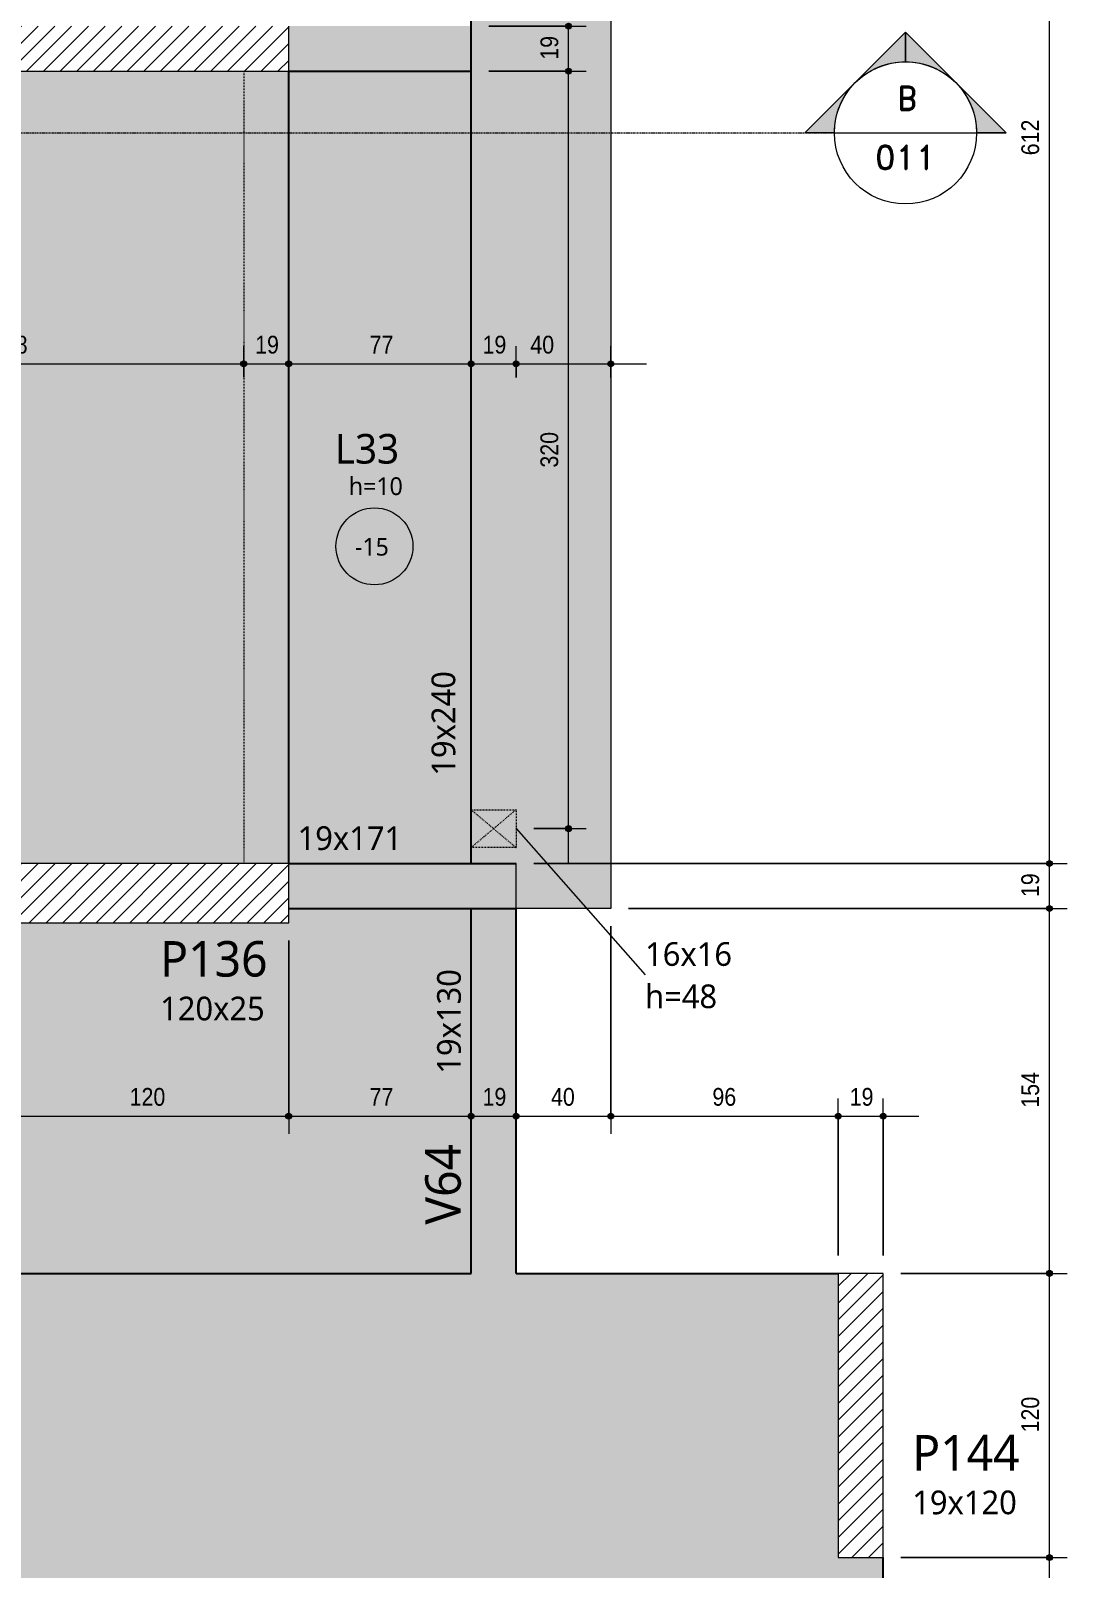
# Model space of a CAD drawing. Header units: centimetres. Extents: x -2136 to 34701, y -1430 to 84208.
# Drawn here: x 1603 to 2040, y -686 to -37 of the extents above; entities that cross this region are included whole.
import ezdxf

# ---------------------------------------------------------------- set-up
doc = ezdxf.new("R2010")
doc.units = ezdxf.units.CM
for name, pattern in [('Aligning Line', [0.635, 0.3175, -0.3175]), ('Centro de 6 mm', [1.32, 0.6, -0.24, 0.24, -0.24]), ('Traço', [0.635, 0.3175, -0.3175])]:
    doc.linetypes.add(name, pattern=pattern)
for name, color, linetype, lineweight in [('A-ANNO-DIMS', 7, 'Continuous', 9), ('A-ANNO-DIMS-50', 7, 'Continuous', 9), ('A-DETL', 7, 'Continuous', 18), ('A-DETL-GENF', 7, 'Continuous', 18), ('A-DETL-THIN', 7, 'Continuous', 18), ('A-FLOR', 7, 'Continuous', 18), ('A-FLOR-IDEN', 7, 'Continuous', 9), ('A-GENM', 7, 'Continuous', 18), ('A-GENM-HDLN', 7, 'Traço', 18), ('A-GENM-IDEN', 7, 'Continuous', 9), ('G-ANNO-SYMB', 7, 'Continuous', 9), ('S-BEAM', 7, 'Continuous', 18), ('S-BEAM-IDEN', 7, 'Continuous', 9), ('S-COLS-IDEN', 7, 'Continuous', 9)]:
    doc.layers.add(name, color=color, linetype=linetype, lineweight=lineweight)
doc.styles.add('Fira Sans_2', font='FiraSans-Regular.ttf', dxfattribs={"width": 0.9, "height": 7.5})
doc.styles.add('Gadugi', font='gadugi.ttf', dxfattribs={"height": 15})
doc.styles.add('Gadugi_1', font='gadugi.ttf', dxfattribs={"height": 10})
doc.styles.add('Gadugi_3', font='gadugi.ttf', dxfattribs={"height": 7.5})
doc.styles.add('Gadugi_4', font='gadugi.ttf', dxfattribs={"height": 12.5})
doc.styles.add('RomanD', font='romand__.ttf', dxfattribs={"height": 10})
doc.dimstyles.new('PED_R80_1_5mm_ACIMA_As_ESQ__R00', dxfattribs={"dimscale": 30.48, "dimtxt": 10.229846, "dimasz": 0.328084, "dimexe": 0.246063, "dimexo": 0.246063, "dimgap": 0.049213, "dimtad": 1, "dimdec": 1, "dimrnd": 0.5, "dimdsep": 46, "dimtxsty": 'Fira Sans_2', "dimblk1": 'DOTSMALL', "dimblk2": 'DOTSMALL', "dimsah": 1, "dimcen": 0.09, "dimdle": 0.492126, "dimazin": 0, "dimtfac": 1, "dimtdec": 4, "dimtix": 1, "dimtmove": 0, "dimatfit": 3, "dimfxl": 1, "dimtvp": 1, "dimtolj": 1, "dimtzin": 0, "dimarcsym": 2})
doc.dimstyles.new('PED_R80_1_5mm_ACIMA_As_ESQ__R00_2', dxfattribs={"dimscale": 30.48, "dimtxt": 10.229846, "dimasz": 0.328084, "dimexe": 0.246063, "dimexo": 0.246063, "dimgap": 0.049213, "dimtad": 1, "dimdec": 1, "dimrnd": 0.5, "dimdsep": 46, "dimtxsty": 'Fira Sans_2', "dimblk1": 'DOTSMALL', "dimblk2": 'DOTSMALL', "dimsah": 1, "dimcen": 0.09, "dimdle": 0.492126, "dimazin": 0, "dimtfac": 1, "dimtdec": 4, "dimtix": 1, "dimtmove": 2, "dimatfit": 3, "dimfxl": 1, "dimtvp": 1, "dimtolj": 1, "dimtzin": 0, "dimarcsym": 2})
doc.dimstyles.new('PED_R80_1_5mm_ACIMA_As_ESQ__R00_3', dxfattribs={"dimscale": 30.48, "dimtxt": 10.229846, "dimasz": 0.328084, "dimexe": 0.246063, "dimexo": 0.246063, "dimgap": 0.049213, "dimtad": 1, "dimdec": 1, "dimrnd": 0.5, "dimdsep": 46, "dimtxsty": 'Fira Sans_2', "dimblk1": 'DOTSMALL', "dimblk2": 'DOTSMALL', "dimsah": 1, "dimcen": 0.09, "dimdle": 0.492126, "dimazin": 0, "dimtfac": 1, "dimtdec": 4, "dimtix": 1, "dimtmove": 0, "dimatfit": 3, "dimfxl": 1, "dimtvp": 1, "dimtolj": 1, "dimtzin": 0, "dimarcsym": 2})
pattern_1 = [(45, (0, 0), (-3.535534, 3.535534), [])]

# ---------------------------------------------------------------- blocks, each defined once
blk = doc.blocks.new('PED_FURO_RETANGULAR_R04_2020 _INSTÂNCIA_ - FURO RET-V1-PL K 100 - FORMA DO 5º PAVIMENTO')
at = {"layer": 'A-GENM-HDLN'}
for p, q in [((-8, 9.5), (8, -9.5)), ((-8, -9.5), (8, 9.5)), ((-8, -9.5), (-8, 9.5)), ((-8, 9.5), (8, 9.5)), ((8, 9.5), (8, -9.5))]:
    blk.add_line(p, q, dxfattribs=at)
blk = doc.blocks.new('Corte - M_Cabeça do corte - Preenchida-2060824-PL K 100 - FORMA DO 5º PAVIMENTO')
at = {"layer": 'G-ANNO-SYMB'}
h = blk.add_hatch(color=256, dxfattribs=at)
edge = h.paths.add_edge_path(flags=0)
edge.add_line((-0.6, 0.849), (-0.6, 0.6))
edge.add_arc((-0.6, 0), 0.6, 90, 135)
edge.add_line((-1.024, 0.424), (-0.6, 0.849))
h = blk.add_hatch(color=256, dxfattribs=at)
edge = h.paths.add_edge_path(flags=0)
edge.add_line((-0.6, 0.849), (-0.176, 0.424))
edge.add_arc((-0.6, 0), 0.6, 45, 90)
edge.add_line((-0.6, 0.6), (-0.6, 0.849))
h = blk.add_hatch(color=256, dxfattribs=at)
edge = h.paths.add_edge_path(flags=0)
edge.add_line((-1.449, 0), (-1.024, 0.424))
edge.add_arc((-0.6, 0), 0.6, 135, 180)
edge.add_line((-1.2, 0), (-1.449, 0))
h = blk.add_hatch(color=256, dxfattribs=at)
edge = h.paths.add_edge_path(flags=0)
edge.add_line((0.249, 0), (0, 0))
edge.add_arc((-0.6, 0), 0.6, 360, 405)
edge.add_line((-0.176, 0.424), (0.249, 0))
for p, q in [((-0.6, 0.849), (-1.449, 0)), ((-0.6, 0.849), (-1.024, 0.424)), ((-0.6, 0.849), (0.249, 0)), ((-0.6, 0.6), (-0.6, 0.849)), ((-0.6, 0.849), (-0.6, 0.6)), ((-0.176, 0.424), (-0.6, 0.849)), ((-1.024, 0.424), (-1.449, 0)), ((0.249, 0), (-0.176, 0.424)), ((-1.449, 0), (-1.2, 0)), ((0, 0), (0.249, 0)), ((-1.2, 0), (-1.449, 0)), ((0, 0), (0.249, 0))]:
    blk.add_line(p, q, dxfattribs=at)
for start, end in [(360, 180), (90, 135), (45, 90), (135, 180), (360, 45), (180, 360)]:
    blk.add_arc((-0.6, 0), 0.6, start, end, dxfattribs=at)
blk = doc.blocks.new('PED_TAG_LAJE_R01 - TÍTULO_ESPESSURA_REBAIXO-2413107-PL K 100 - FORMA DO 5º PAVIMENTO')
at = {"layer": 'A-FLOR-IDEN'}
blk.add_circle((-0.046, -0.667), 0.325, dxfattribs=at)
blk = doc.blocks.new('DIMBLOCK220-PL K 100 - FORMA DO 5º PAVIMENTO')
at = {"layer": 'A-ANNO-DIMS-50', "true_color": 0x000032}
h = blk.add_hatch(color=178, dxfattribs=at)
edge = h.paths.add_edge_path(flags=0)
edge.add_arc((2032.69, -681.25), 1.25, 0, 360)
h = blk.add_hatch(color=178, dxfattribs=at)
edge = h.paths.add_edge_path(flags=0)
edge.add_arc((2032.69, -721.25), 1.25, 0, 360)
at = {"layer": 'A-ANNO-DIMS-50', "color": 178, "true_color": 0x000032}
for p, q in [((1970, -681.25), (2040.19, -681.25)), ((2032.69, -681.25), (1970, -681.25)), ((2032.69, -721.25), (2032.69, -681.25)), ((1951, -721.25), (2040.19, -721.25)), ((2032.69, -721.25), (1951, -721.25))]:
    blk.add_line(p, q, dxfattribs=at)
for centre in [(2032.69, -681.25), (2032.69, -721.25)]:
    blk.add_circle(centre, 1.25, dxfattribs=at)
at = {"layer": 'A-ANNO-DIMS-50', "color": 0, "insert": (2020.8, -706.5), "char_height": 7.5, "width": 12.5906, "attachment_point": 1, "rotation": 90, "line_spacing_factor": 1.049215, "style": 'Fira Sans_2'}
blk.add_mtext('40', dxfattribs=at)
blk = doc.blocks.new('_DotSmall')
at = {"color": 0, "linetype": 'ByBlock', "const_width": 0.5}
blk.add_lwpolyline([(-0.0625, 0, 1), (0.0625, 0, 1)], format="xyb", close=True, dxfattribs=at)
blk = doc.blocks.new('DIMBLOCK221-PL K 100 - FORMA DO 5º PAVIMENTO')
at = {"layer": 'A-ANNO-DIMS-50', "true_color": 0x000032}
h = blk.add_hatch(color=178, dxfattribs=at)
edge = h.paths.add_edge_path(flags=0)
edge.add_arc((2032.69, -561.25), 1.25, 0, 360)
h = blk.add_hatch(color=178, dxfattribs=at)
edge = h.paths.add_edge_path(flags=0)
edge.add_arc((2032.69, -681.25), 1.25, 0, 360)
at = {"layer": 'A-ANNO-DIMS-50', "color": 178, "true_color": 0x000032}
for p, q in [((1970, -561.25), (2040.19, -561.25)), ((2032.69, -561.25), (1970, -561.25)), ((2032.69, -681.25), (2032.69, -561.25)), ((1970, -681.25), (2040.19, -681.25)), ((2032.69, -681.25), (1970, -681.25))]:
    blk.add_line(p, q, dxfattribs=at)
for centre in [(2032.69, -561.25), (2032.69, -681.25)]:
    blk.add_circle(centre, 1.25, dxfattribs=at)
at = {"layer": 'A-ANNO-DIMS-50', "color": 0, "insert": (2020.8, -628.4), "char_height": 7.5, "width": 17.1547, "attachment_point": 1, "rotation": 90, "line_spacing_factor": 1.049215, "style": 'Fira Sans_2'}
blk.add_mtext('120', dxfattribs=at)
blk = doc.blocks.new('DIMBLOCK222-PL K 100 - FORMA DO 5º PAVIMENTO')
at = {"layer": 'A-ANNO-DIMS-50', "true_color": 0x000032}
h = blk.add_hatch(color=178, dxfattribs=at)
edge = h.paths.add_edge_path(flags=0)
edge.add_arc((2032.69, -407.25), 1.25, 0, 360)
h = blk.add_hatch(color=178, dxfattribs=at)
edge = h.paths.add_edge_path(flags=0)
edge.add_arc((2032.69, -561.25), 1.25, 0, 360)
at = {"layer": 'A-ANNO-DIMS-50', "color": 178, "true_color": 0x000032}
for p, q in [((1855, -407.25), (2040.19, -407.25)), ((2032.69, -407.25), (1855, -407.25)), ((2032.69, -561.25), (2032.69, -407.25)), ((1970, -561.25), (2040.19, -561.25)), ((2032.69, -561.25), (1970, -561.25))]:
    blk.add_line(p, q, dxfattribs=at)
for centre in [(2032.69, -407.25), (2032.69, -561.25)]:
    blk.add_circle(centre, 1.25, dxfattribs=at)
at = {"layer": 'A-ANNO-DIMS-50', "color": 0, "insert": (2020.8, -491.33), "char_height": 7.5, "width": 16.9973, "attachment_point": 1, "rotation": 90, "line_spacing_factor": 1.049215, "style": 'Fira Sans_2'}
blk.add_mtext('154', dxfattribs=at)
blk = doc.blocks.new('DIMBLOCK223-PL K 100 - FORMA DO 5º PAVIMENTO')
at = {"layer": 'A-ANNO-DIMS-50', "true_color": 0x000032}
h = blk.add_hatch(color=178, dxfattribs=at)
edge = h.paths.add_edge_path(flags=0)
edge.add_arc((2032.69, -388.25), 1.25, 0, 360)
h = blk.add_hatch(color=178, dxfattribs=at)
edge = h.paths.add_edge_path(flags=0)
edge.add_arc((2032.69, -407.25), 1.25, 0, 360)
at = {"layer": 'A-ANNO-DIMS-50', "color": 178, "true_color": 0x000032}
for p, q in [((1815, -388.25), (2040.19, -388.25)), ((2032.69, -388.25), (1815, -388.25)), ((2032.69, -407.25), (2032.69, -388.25)), ((1855, -407.25), (2040.19, -407.25)), ((2032.69, -407.25), (1855, -407.25))]:
    blk.add_line(p, q, dxfattribs=at)
for centre in [(2032.69, -388.25), (2032.69, -407.25)]:
    blk.add_circle(centre, 1.25, dxfattribs=at)
at = {"layer": 'A-ANNO-DIMS-50', "color": 0, "insert": (2020.8, -402.41), "char_height": 7.5, "width": 11.1741, "attachment_point": 1, "rotation": 90, "line_spacing_factor": 1.049215, "style": 'Fira Sans_2'}
blk.add_mtext('19', dxfattribs=at)
blk = doc.blocks.new('DIMBLOCK224-PL K 100 - FORMA DO 5º PAVIMENTO')
at = {"layer": 'A-ANNO-DIMS-50', "true_color": 0x000032}
h = blk.add_hatch(color=178, dxfattribs=at)
edge = h.paths.add_edge_path(flags=0)
edge.add_arc((2032.69, 223.75), 1.25, 0, 360)
h = blk.add_hatch(color=178, dxfattribs=at)
edge = h.paths.add_edge_path(flags=0)
edge.add_arc((2032.69, -388.25), 1.25, 0, 360)
at = {"layer": 'A-ANNO-DIMS-50', "color": 178, "true_color": 0x000032}
for p, q in [((2019.31, 223.75), (2040.19, 223.75)), ((2032.69, 223.75), (2019.31, 223.75)), ((2032.69, -388.25), (2032.69, 223.75)), ((1815, -388.25), (2040.19, -388.25)), ((2032.69, -388.25), (1815, -388.25))]:
    blk.add_line(p, q, dxfattribs=at)
for centre in [(2032.69, 223.75), (2032.69, -388.25)]:
    blk.add_circle(centre, 1.25, dxfattribs=at)
at = {"layer": 'A-ANNO-DIMS-50', "color": 0, "insert": (2020.8, -89.27), "char_height": 7.5, "width": 16.8399, "attachment_point": 1, "rotation": 90, "line_spacing_factor": 1.049215, "style": 'Fira Sans_2'}
blk.add_mtext('612', dxfattribs=at)
blk = doc.blocks.new('DIMBLOCK308-PL K 100 - FORMA DO 5º PAVIMENTO')
at = {"layer": 'A-ANNO-DIMS-50', "true_color": 0x000032}
h = blk.add_hatch(color=178, dxfattribs=at)
edge = h.paths.add_edge_path(flags=0)
edge.add_arc((1591.5, -494.88), 1.25, 0, 360)
h = blk.add_hatch(color=178, dxfattribs=at)
edge = h.paths.add_edge_path(flags=0)
edge.add_arc((1711.5, -494.88), 1.25, 0, 360)
at = {"layer": 'A-ANNO-DIMS-50', "color": 178, "true_color": 0x000032}
for p, q in [((1591.5, -420.75), (1591.5, -502.38)), ((1591.5, -494.88), (1591.5, -420.75)), ((1711.5, -420.75), (1711.5, -502.38)), ((1711.5, -494.88), (1711.5, -420.75)), ((1591.5, -494.88), (1711.5, -494.88))]:
    blk.add_line(p, q, dxfattribs=at)
for centre in [(1591.5, -494.88), (1711.5, -494.88)]:
    blk.add_circle(centre, 1.25, dxfattribs=at)
at = {"layer": 'A-ANNO-DIMS-50', "color": 0, "insert": (1644.35, -483), "char_height": 7.5, "width": 17.1547, "attachment_point": 1, "line_spacing_factor": 1.049215, "style": 'Fira Sans_2'}
blk.add_mtext('120', dxfattribs=at)
blk = doc.blocks.new('DIMBLOCK309-PL K 100 - FORMA DO 5º PAVIMENTO')
at = {"layer": 'A-ANNO-DIMS-50', "true_color": 0x000032}
h = blk.add_hatch(color=178, dxfattribs=at)
edge = h.paths.add_edge_path(flags=0)
edge.add_arc((1711.5, -494.88), 1.25, 0, 360)
h = blk.add_hatch(color=178, dxfattribs=at)
edge = h.paths.add_edge_path(flags=0)
edge.add_arc((1788.5, -494.88), 1.25, 0, 360)
at = {"layer": 'A-ANNO-DIMS-50', "color": 178, "true_color": 0x000032}
for p, q in [((1711.5, -420.75), (1711.5, -502.38)), ((1711.5, -494.88), (1711.5, -420.75)), ((1788.5, -500.61), (1788.5, -487.38)), ((1711.5, -494.88), (1788.5, -494.88)), ((1788.5, -494.88), (1788.5, -500.61))]:
    blk.add_line(p, q, dxfattribs=at)
for centre in [(1711.5, -494.88), (1788.5, -494.88)]:
    blk.add_circle(centre, 1.25, dxfattribs=at)
at = {"layer": 'A-ANNO-DIMS-50', "color": 0, "insert": (1745.67, -483), "char_height": 7.5, "width": 10.3872, "attachment_point": 1, "line_spacing_factor": 1.049215, "style": 'Fira Sans_2'}
blk.add_mtext('77', dxfattribs=at)
blk = doc.blocks.new('DIMBLOCK310-PL K 100 - FORMA DO 5º PAVIMENTO')
at = {"layer": 'A-ANNO-DIMS-50', "true_color": 0x000032}
h = blk.add_hatch(color=178, dxfattribs=at)
edge = h.paths.add_edge_path(flags=0)
edge.add_arc((1788.5, -494.88), 1.25, 0, 360)
h = blk.add_hatch(color=178, dxfattribs=at)
edge = h.paths.add_edge_path(flags=0)
edge.add_arc((1807.5, -494.88), 1.25, 0, 360)
at = {"layer": 'A-ANNO-DIMS-50', "color": 178, "true_color": 0x000032}
for p, q in [((1788.5, -500.61), (1788.5, -487.38)), ((1807.5, -500.61), (1807.5, -487.38)), ((1788.5, -494.88), (1807.5, -494.88)), ((1788.5, -494.88), (1788.5, -500.61)), ((1807.5, -494.88), (1807.5, -500.61))]:
    blk.add_line(p, q, dxfattribs=at)
for centre in [(1788.5, -494.88), (1807.5, -494.88)]:
    blk.add_circle(centre, 1.25, dxfattribs=at)
at = {"layer": 'A-ANNO-DIMS-50', "color": 0, "insert": (1793.34, -483), "char_height": 7.5, "width": 11.1741, "attachment_point": 1, "line_spacing_factor": 1.049215, "style": 'Fira Sans_2'}
blk.add_mtext('19', dxfattribs=at)
blk = doc.blocks.new('DIMBLOCK311-PL K 100 - FORMA DO 5º PAVIMENTO')
at = {"layer": 'A-ANNO-DIMS-50', "true_color": 0x000032}
h = blk.add_hatch(color=178, dxfattribs=at)
edge = h.paths.add_edge_path(flags=0)
edge.add_arc((1807.5, -494.88), 1.25, 0, 360)
h = blk.add_hatch(color=178, dxfattribs=at)
edge = h.paths.add_edge_path(flags=0)
edge.add_arc((1847.5, -494.88), 1.25, 0, 360)
at = {"layer": 'A-ANNO-DIMS-50', "color": 178, "true_color": 0x000032}
for p, q in [((1847.5, -414.75), (1847.5, -502.38)), ((1847.5, -494.88), (1847.5, -414.75)), ((1807.5, -500.61), (1807.5, -487.38)), ((1807.5, -494.88), (1847.5, -494.88)), ((1807.5, -494.88), (1807.5, -500.61))]:
    blk.add_line(p, q, dxfattribs=at)
for centre in [(1807.5, -494.88), (1847.5, -494.88)]:
    blk.add_circle(centre, 1.25, dxfattribs=at)
at = {"layer": 'A-ANNO-DIMS-50', "color": 0, "insert": (1822.25, -483), "char_height": 7.5, "width": 12.5906, "attachment_point": 1, "line_spacing_factor": 1.049215, "style": 'Fira Sans_2'}
blk.add_mtext('40', dxfattribs=at)
blk = doc.blocks.new('DIMBLOCK312-PL K 100 - FORMA DO 5º PAVIMENTO')
at = {"layer": 'A-ANNO-DIMS-50', "true_color": 0x000032}
h = blk.add_hatch(color=178, dxfattribs=at)
edge = h.paths.add_edge_path(flags=0)
edge.add_arc((1847.5, -494.88), 1.25, 0, 360)
h = blk.add_hatch(color=178, dxfattribs=at)
edge = h.paths.add_edge_path(flags=0)
edge.add_arc((1943.5, -494.88), 1.25, 0, 360)
at = {"layer": 'A-ANNO-DIMS-50', "color": 178, "true_color": 0x000032}
for p, q in [((1847.5, -414.75), (1847.5, -502.38)), ((1847.5, -494.88), (1847.5, -414.75)), ((1943.5, -553.75), (1943.5, -487.38)), ((1847.5, -494.88), (1943.5, -494.88)), ((1943.5, -494.88), (1943.5, -553.75))]:
    blk.add_line(p, q, dxfattribs=at)
for centre in [(1847.5, -494.88), (1943.5, -494.88)]:
    blk.add_circle(centre, 1.25, dxfattribs=at)
at = {"layer": 'A-ANNO-DIMS-50', "color": 0, "insert": (1890.39, -483), "char_height": 7.5, "width": 12.2758, "attachment_point": 1, "line_spacing_factor": 1.049215, "style": 'Fira Sans_2'}
blk.add_mtext('96', dxfattribs=at)
blk = doc.blocks.new('DIMBLOCK313-PL K 100 - FORMA DO 5º PAVIMENTO')
at = {"layer": 'A-ANNO-DIMS-50', "true_color": 0x000032}
h = blk.add_hatch(color=178, dxfattribs=at)
edge = h.paths.add_edge_path(flags=0)
edge.add_arc((1943.5, -494.88), 1.25, 0, 360)
h = blk.add_hatch(color=178, dxfattribs=at)
edge = h.paths.add_edge_path(flags=0)
edge.add_arc((1962.5, -494.88), 1.25, 0, 360)
at = {"layer": 'A-ANNO-DIMS-50', "color": 178, "true_color": 0x000032}
for p, q in [((1943.5, -553.75), (1943.5, -487.38)), ((1962.5, -553.75), (1962.5, -487.38)), ((1943.5, -494.88), (1977.5, -494.88)), ((1943.5, -494.88), (1943.5, -553.75)), ((1962.5, -494.88), (1962.5, -553.75))]:
    blk.add_line(p, q, dxfattribs=at)
for centre in [(1943.5, -494.88), (1962.5, -494.88)]:
    blk.add_circle(centre, 1.25, dxfattribs=at)
at = {"layer": 'A-ANNO-DIMS-50', "color": 0, "insert": (1948.34, -483), "char_height": 7.5, "width": 11.1741, "attachment_point": 1, "line_spacing_factor": 1.049215, "style": 'Fira Sans_2'}
blk.add_mtext('19', dxfattribs=at)
blk = doc.blocks.new('DIMBLOCK347-PL K 100 - FORMA DO 5º PAVIMENTO')
at = {"layer": 'A-ANNO-DIMS-50', "true_color": 0x000032}
h = blk.add_hatch(color=178, dxfattribs=at)
edge = h.paths.add_edge_path(flags=0)
edge.add_arc((1494.5, -177.33), 1.25, 0, 360)
h = blk.add_hatch(color=178, dxfattribs=at)
edge = h.paths.add_edge_path(flags=0)
edge.add_arc((1692.5, -177.33), 1.25, 0, 360)
at = {"layer": 'A-ANNO-DIMS-50', "color": 178, "true_color": 0x000032}
for p, q in [((1494.5, -188.25), (1494.5, -169.83)), ((1692.5, -183.07), (1692.5, -169.83)), ((1494.5, -177.33), (1692.5, -177.33)), ((1494.5, -177.33), (1494.5, -188.25)), ((1692.5, -177.33), (1692.5, -183.07))]:
    blk.add_line(p, q, dxfattribs=at)
for centre in [(1494.5, -177.33), (1692.5, -177.33)]:
    blk.add_circle(centre, 1.25, dxfattribs=at)
at = {"layer": 'A-ANNO-DIMS-50', "color": 0, "insert": (1586.22, -165.45), "char_height": 7.5, "width": 17.4694, "attachment_point": 1, "line_spacing_factor": 1.049215, "style": 'Fira Sans_2'}
blk.add_mtext('198', dxfattribs=at)
blk = doc.blocks.new('DIMBLOCK348-PL K 100 - FORMA DO 5º PAVIMENTO')
at = {"layer": 'A-ANNO-DIMS-50', "true_color": 0x000032}
h = blk.add_hatch(color=178, dxfattribs=at)
edge = h.paths.add_edge_path(flags=0)
edge.add_arc((1692.5, -177.33), 1.25, 0, 360)
h = blk.add_hatch(color=178, dxfattribs=at)
edge = h.paths.add_edge_path(flags=0)
edge.add_arc((1711.5, -177.33), 1.25, 0, 360)
at = {"layer": 'A-ANNO-DIMS-50', "color": 178, "true_color": 0x000032}
for p, q in [((1692.5, -183.07), (1692.5, -169.83)), ((1711.5, -183.07), (1711.5, -169.83)), ((1692.5, -177.33), (1711.5, -177.33)), ((1692.5, -177.33), (1692.5, -183.07)), ((1711.5, -177.33), (1711.5, -183.07))]:
    blk.add_line(p, q, dxfattribs=at)
for centre in [(1692.5, -177.33), (1711.5, -177.33)]:
    blk.add_circle(centre, 1.25, dxfattribs=at)
at = {"layer": 'A-ANNO-DIMS-50', "color": 0, "insert": (1697.34, -165.45), "char_height": 7.5, "width": 11.1741, "attachment_point": 1, "line_spacing_factor": 1.049215, "style": 'Fira Sans_2'}
blk.add_mtext('19', dxfattribs=at)
blk = doc.blocks.new('DIMBLOCK349-PL K 100 - FORMA DO 5º PAVIMENTO')
at = {"layer": 'A-ANNO-DIMS-50', "true_color": 0x000032}
h = blk.add_hatch(color=178, dxfattribs=at)
edge = h.paths.add_edge_path(flags=0)
edge.add_arc((1711.5, -177.33), 1.25, 0, 360)
h = blk.add_hatch(color=178, dxfattribs=at)
edge = h.paths.add_edge_path(flags=0)
edge.add_arc((1788.5, -177.33), 1.25, 0, 360)
at = {"layer": 'A-ANNO-DIMS-50', "color": 178, "true_color": 0x000032}
for p, q in [((1711.5, -183.07), (1711.5, -169.83)), ((1788.5, -183.07), (1788.5, -169.83)), ((1711.5, -177.33), (1788.5, -177.33)), ((1711.5, -177.33), (1711.5, -183.07)), ((1788.5, -177.33), (1788.5, -183.07))]:
    blk.add_line(p, q, dxfattribs=at)
for centre in [(1711.5, -177.33), (1788.5, -177.33)]:
    blk.add_circle(centre, 1.25, dxfattribs=at)
at = {"layer": 'A-ANNO-DIMS-50', "color": 0, "insert": (1745.67, -165.45), "char_height": 7.5, "width": 10.3872, "attachment_point": 1, "line_spacing_factor": 1.049215, "style": 'Fira Sans_2'}
blk.add_mtext('77', dxfattribs=at)
blk = doc.blocks.new('DIMBLOCK350-PL K 100 - FORMA DO 5º PAVIMENTO')
at = {"layer": 'A-ANNO-DIMS-50', "true_color": 0x000032}
h = blk.add_hatch(color=178, dxfattribs=at)
edge = h.paths.add_edge_path(flags=0)
edge.add_arc((1788.5, -177.33), 1.25, 0, 360)
h = blk.add_hatch(color=178, dxfattribs=at)
edge = h.paths.add_edge_path(flags=0)
edge.add_arc((1807.5, -177.33), 1.25, 0, 360)
at = {"layer": 'A-ANNO-DIMS-50', "color": 178, "true_color": 0x000032}
for p, q in [((1788.5, -183.07), (1788.5, -169.83)), ((1807.5, -183.07), (1807.5, -169.83)), ((1788.5, -177.33), (1807.5, -177.33)), ((1788.5, -177.33), (1788.5, -183.07)), ((1807.5, -177.33), (1807.5, -183.07))]:
    blk.add_line(p, q, dxfattribs=at)
for centre in [(1788.5, -177.33), (1807.5, -177.33)]:
    blk.add_circle(centre, 1.25, dxfattribs=at)
at = {"layer": 'A-ANNO-DIMS-50', "color": 0, "insert": (1793.34, -165.45), "char_height": 7.5, "width": 11.1741, "attachment_point": 1, "line_spacing_factor": 1.049215, "style": 'Fira Sans_2'}
blk.add_mtext('19', dxfattribs=at)
blk = doc.blocks.new('DIMBLOCK351-PL K 100 - FORMA DO 5º PAVIMENTO')
at = {"layer": 'A-ANNO-DIMS-50', "true_color": 0x000032}
h = blk.add_hatch(color=178, dxfattribs=at)
edge = h.paths.add_edge_path(flags=0)
edge.add_arc((1807.5, -177.33), 1.25, 0, 360)
h = blk.add_hatch(color=178, dxfattribs=at)
edge = h.paths.add_edge_path(flags=0)
edge.add_arc((1847.5, -177.33), 1.25, 0, 360)
at = {"layer": 'A-ANNO-DIMS-50', "color": 178, "true_color": 0x000032}
for p, q in [((1807.5, -183.07), (1807.5, -169.83)), ((1847.5, -183.07), (1847.5, -169.83)), ((1807.5, -177.33), (1862.5, -177.33)), ((1807.5, -177.33), (1807.5, -183.07)), ((1847.5, -177.33), (1847.5, -183.07))]:
    blk.add_line(p, q, dxfattribs=at)
for centre in [(1807.5, -177.33), (1847.5, -177.33)]:
    blk.add_circle(centre, 1.25, dxfattribs=at)
at = {"layer": 'A-ANNO-DIMS-50', "color": 0, "insert": (1813.52, -165.45), "char_height": 7.5, "width": 12.5906, "attachment_point": 1, "line_spacing_factor": 1.049215, "style": 'Fira Sans_2'}
blk.add_mtext('40', dxfattribs=at)
blk = doc.blocks.new('DIMBLOCK480-PL K 100 - FORMA DO 5º PAVIMENTO')
at = {"layer": 'A-ANNO-DIMS-50', "true_color": 0x000032}
h = blk.add_hatch(color=178, dxfattribs=at)
edge = h.paths.add_edge_path(flags=0)
edge.add_arc((1829.65, -53.75), 1.25, 0, 360)
h = blk.add_hatch(color=178, dxfattribs=at)
edge = h.paths.add_edge_path(flags=0)
edge.add_arc((1829.65, -373.53), 1.25, 0, 360)
at = {"layer": 'A-ANNO-DIMS-50', "color": 178, "true_color": 0x000032}
for p, q in [((1796, -53.75), (1837.15, -53.75)), ((1829.65, -53.75), (1796, -53.75)), ((1829.65, -388.53), (1829.65, -53.75)), ((1815, -373.53), (1837.15, -373.53)), ((1829.65, -373.53), (1815, -373.53))]:
    blk.add_line(p, q, dxfattribs=at)
for centre in [(1829.65, -53.75), (1829.65, -373.53)]:
    blk.add_circle(centre, 1.25, dxfattribs=at)
at = {"layer": 'A-ANNO-DIMS-50', "color": 0, "insert": (1817.77, -221.12), "char_height": 7.5, "width": 17.9416, "attachment_point": 1, "rotation": 90, "line_spacing_factor": 1.049215, "style": 'Fira Sans_2'}
blk.add_mtext('320', dxfattribs=at)
blk = doc.blocks.new('DIMBLOCK481-PL K 100 - FORMA DO 5º PAVIMENTO')
at = {"layer": 'A-ANNO-DIMS-50', "true_color": 0x000032}
h = blk.add_hatch(color=178, dxfattribs=at)
edge = h.paths.add_edge_path(flags=0)
edge.add_arc((1829.65, -34.75), 1.25, 0, 360)
h = blk.add_hatch(color=178, dxfattribs=at)
edge = h.paths.add_edge_path(flags=0)
edge.add_arc((1829.65, -53.75), 1.25, 0, 360)
at = {"layer": 'A-ANNO-DIMS-50', "color": 178, "true_color": 0x000032}
for p, q in [((1796, -34.75), (1837.15, -34.75)), ((1829.65, -34.75), (1796, -34.75)), ((1829.65, -53.75), (1829.65, -34.75)), ((1796, -53.75), (1837.15, -53.75)), ((1829.65, -53.75), (1796, -53.75))]:
    blk.add_line(p, q, dxfattribs=at)
for centre in [(1829.65, -34.75), (1829.65, -53.75)]:
    blk.add_circle(centre, 1.25, dxfattribs=at)
at = {"layer": 'A-ANNO-DIMS-50', "color": 0, "insert": (1817.77, -48.91), "char_height": 7.5, "width": 11.1741, "attachment_point": 1, "rotation": 90, "line_spacing_factor": 1.049215, "style": 'Fira Sans_2'}
blk.add_mtext('19', dxfattribs=at)

msp = doc.modelspace()

# ---------------------------------------------------------------- hatches: boundary and pattern name
at = {"layer": 'A-DETL-GENF', "true_color": 0x808080}
h = msp.add_hatch(dxfattribs=at)
h.set_pattern_fill('FP_1', color=8, style=0, pattern_type=2)
h.set_pattern_definition(pattern_1)
h.paths.add_polyline_path([(1711.5, -53.75), (1711.5, -34.75), (1591.5, -34.75), (1591.5, -53.75), (1692.01, -53.75)], flags=0)
h = msp.add_hatch(dxfattribs=at)
h.set_pattern_fill('FP_1', color=8, style=0, pattern_type=2)
h.set_pattern_definition(pattern_1)
h.paths.add_polyline_path([(1591.5, -413.25), (1711.5, -413.25), (1711.5, -388.25), (1591.5, -388.25)], flags=0)
h = msp.add_hatch(dxfattribs=at)
h.set_pattern_fill('FP_1', color=8, style=0, pattern_type=2)
h.set_pattern_definition(pattern_1)
h.paths.add_polyline_path([(1962.5, -681.25), (1962.5, -561.25), (1943.5, -561.25), (1943.5, -681.25)], flags=0)
at = {"layer": 'A-FLOR', "true_color": 0xe6b8b7}
msp.add_hatch(color=9, dxfattribs=at).paths.add_polyline_path([(1807.5, -407.25), (1847.5, -407.25), (1847.5, 673.75), (1807.5, 673.75), (1807.5, -388.25)], flags=0)
at = {"layer": 'A-FLOR', "true_color": 0xfcd5b4}
for points in [[(1711.5, -388.25), (1788.5, -388.25), (1788.5, -53.75), (1711.5, -53.75), (1711.5, -146.6)], [(50.77, -561.25), (1788.5, -561.25), (1788.5, -407.25), (1711.5, -407.25), (1711.5, -413.25), (1276.5, -413.25), (1276.5, -418.25), (943.5, -418.25), (943.5, -407.25), (-921.5, -407.25), (-921.5, -418.25), (-1383.5, -418.25), (-1383.5, -413.25), (-1662, -413.25), (-1662, -407.25), (-1787.5, -407.25), (-1787.5, -561.25), (-145.5, -561.25)]]:
    msp.add_hatch(color=254, dxfattribs=at).paths.add_polyline_path(points, flags=0)
at = {"layer": 'S-BEAM', "true_color": 0x00bcb8}
msp.add_hatch(color=132, dxfattribs=at).paths.add_polyline_path([(1807.5, -388.25), (1807.5, 654.75), (1788.5, 654.75), (1788.5, -388.25)], flags=0)
at = {"layer": 'S-BEAM', "true_color": 0xfcd5b4}
for points in [[(1711.5, -53.75), (1788.5, -53.75), (1788.5, -34.75), (1711.5, -34.75)], [(1692.5, -388.25), (1692.5, -53.75), (1591.5, -53.75), (1591.5, -388.25), (1692.01, -388.25)], [(1711.5, -388.25), (1711.5, -53.75), (1692.5, -53.75), (1692.5, -388.25)], [(1806.78, -407.25), (1807.5, -407.25), (1807.5, -388.25), (1711.5, -388.25), (1711.5, -407.25), (1788.5, -407.25)], [(1800.98, -561.25), (1807.5, -561.25), (1807.5, -407.25), (1788.5, -407.25), (1788.5, -561.25)], [(1281.7, -721.25), (1943.5, -721.25), (1943.5, -561.25), (1252.5, -561.25), (1252.5, -721.25)], [(1962.5, -1046.25), (1962.5, -681.25), (1943.5, -681.25), (1943.5, -1046.25)]]:
    msp.add_hatch(color=254, dxfattribs=at).paths.add_polyline_path(points, flags=0)

# ---------------------------------------------------------------- linework, layer by layer
at = {"layer": 'A-DETL', "linetype": 'Aligning Line'}
msp.add_line((1692.5, -53.75), (1692.5, -388.25), dxfattribs=at)
at = {"layer": 'A-DETL-THIN'}
for p, q in [((1711.5, -53.75), (1711.5, -34.75)), ((1591.5, -53.75), (1711.5, -53.75)), ((1711.5, -388.25), (1591.5, -388.25)), ((1711.5, -413.25), (1711.5, -388.25)), ((1591.5, -413.25), (1711.5, -413.25)), ((1943.5, -561.25), (1943.5, -681.25)), ((1962.5, -561.25), (1943.5, -561.25)), ((1962.5, -681.25), (1962.5, -561.25)), ((1943.5, -681.25), (1962.5, -681.25))]:
    msp.add_line(p, q, dxfattribs=at)
at = {"layer": 'A-FLOR'}
for p, q in [((1847.5, 673.75), (1847.5, -407.25)), ((1807.5, -407.25), (1807.5, -388.25)), ((1847.5, -407.25), (1807.5, -407.25))]:
    msp.add_line(p, q, dxfattribs=at)
at = {"layer": 'A-GENM-IDEN'}
msp.add_line((1807.5, -373.53), (1861.97, -435.27), dxfattribs=at)
at = {"layer": 'G-ANNO-SYMB', "linetype": 'Centro de 6 mm'}
msp.add_line((-1936.58, -79.8), (1941.9, -79.8), dxfattribs=at)
at = {"layer": 'G-ANNO-SYMB'}
msp.add_line((1941.9, -79.8), (2001.9, -79.8), dxfattribs=at)
at = {"layer": 'S-BEAM', "lineweight": 25}
for p, q in [((1788.5, -388.25), (1788.5, 654.75)), ((1711.5, -53.75), (1788.5, -53.75)), ((1711.5, -388.25), (1711.5, -53.75)), ((1711.5, -388.25), (1788.5, -388.25)), ((1788.5, -388.25), (1807.5, -388.25)), ((1711.5, -407.25), (1807.5, -407.25)), ((1788.5, -561.25), (1788.5, -407.25)), ((1807.5, -561.25), (1807.5, -407.25)), ((1252.5, -561.25), (1788.5, -561.25)), ((1807.5, -561.25), (1943.5, -561.25)), ((1962.5, -1046.25), (1962.5, -681.25))]:
    msp.add_line(p, q, dxfattribs=at)

# ---------------------------------------------------------------- block references
at = {"layer": 'A-FLOR-IDEN', "xscale": 49.99999999999998, "yscale": 49.99999999999998, "zscale": 49.99999999999998}
msp.add_blockref('PED_TAG_LAJE_R01 - TÍTULO_ESPESSURA_REBAIXO-2413107-PL K 100 - FORMA DO 5º PAVIMENTO', (1750, -221), dxfattribs=at)
at = {"layer": 'A-GENM', "linetype": 'Traço', "rotation": 269.9999999999998}
msp.add_blockref('PED_FURO_RETANGULAR_R04_2020 _INSTÂNCIA_ - FURO RET-V1-PL K 100 - FORMA DO 5º PAVIMENTO', (1798, -373.53), dxfattribs=at)
at = {"layer": 'G-ANNO-SYMB', "extrusion": (0, 0, -1), "xscale": 49.99999999999998, "yscale": 49.99999999999998, "zscale": 49.99999999999998}
msp.add_blockref('Corte - M_Cabeça do corte - Preenchida-2060824-PL K 100 - FORMA DO 5º PAVIMENTO', (-1941.9, -79.8), dxfattribs=at)

# ---------------------------------------------------------------- texts
at = {"layer": 'A-FLOR-IDEN', "attachment_point": 1}
for s, insert, char_height, width, style in [('L33', (1730.98, -206.91), 12.5, 33.27, 'Gadugi_4'), ('h=10', (1736.87, -225.2), 7.5, 29.6624, 'Gadugi_3'), ('-15', (1739.46, -250.76), 7.5, 18.8397, 'Gadugi_3')]:
    msp.add_mtext(s, dxfattribs=dict(at, insert=insert, char_height=char_height, width=width, style=style))
at = {"layer": 'A-GENM-IDEN', "char_height": 10, "attachment_point": 1, "style": 'Gadugi_1'}
for s, insert, width in [('16x16', (1861.97, -421.45), 44.8945), ('h=48', (1861.97, -439.31), 39.6835)]:
    msp.add_mtext(s, dxfattribs=dict(at, insert=insert, width=width))
at = {"layer": 'G-ANNO-SYMB', "char_height": 10, "attachment_point": 1, "style": 'RomanD'}
for s, insert, width in [('B', (1968.33, -60.18), 11.2236), ('011', (1959.08, -85.13), 33.6709)]:
    msp.add_mtext(s, dxfattribs=dict(at, insert=insert, width=width))
at = {"layer": 'S-BEAM-IDEN', "attachment_point": 1, "rotation": 90}
for s, insert, char_height, width, style in [('19x240', (1771.81, -351.18), 10, 54.1139, 'Gadugi_1'), ('19x130', (1774.16, -476.98), 10, 54.1139, 'Gadugi_1'), ('V64', (1769.15, -540.69), 15, 44.0928, 'Gadugi')]:
    msp.add_mtext(s, dxfattribs=dict(at, insert=insert, char_height=char_height, width=width, style=style))
at = {"layer": 'S-BEAM-IDEN', "insert": (1715.26, -372.52), "char_height": 10, "width": 54.1139, "attachment_point": 1, "style": 'Gadugi_1'}
msp.add_mtext('19x171', dxfattribs=at)
at = {"layer": 'S-COLS-IDEN', "attachment_point": 1}
for s, insert, char_height, width, style in [('P136', (1657.24, -420.99), 15, 56.519, 'Gadugi'), ('120x25', (1657.24, -444.45), 10, 54.1139, 'Gadugi_1'), ('P144', (1974.74, -629.49), 15, 56.519, 'Gadugi'), ('19x120', (1974.74, -652.95), 10, 54.1139, 'Gadugi_1')]:
    msp.add_mtext(s, dxfattribs=dict(at, insert=insert, char_height=char_height, width=width, style=style))

# ---------------------------------------------------------------- dimensions: what is measured, and where the dimension line sits
at = {"layer": 'A-ANNO-DIMS', "color": 178, "true_color": 0x000032}
for base, p1, p2, dimstyle, override, picture, middle in [((2032.69, 223.75), (1807.5, -388.25), (2011.81, 223.75), 'PED_R80_1_5mm_ACIMA_As_ESQ__R00', {"dimpost": '<>', "dimfxl": 645.203649}, 'DIMBLOCK224-PL K 100 - FORMA DO 5º PAVIMENTO', (2027.37, -82.25)), ((1829.65, -34.75), (1788.5, -53.75), (1788.5, -34.75), 'PED_R80_1_5mm_ACIMA_As_ESQ__R00_3', {"dimpost": '<>', "dimfxl": 19}, 'DIMBLOCK481-PL K 100 - FORMA DO 5º PAVIMENTO', (1824.28, -44.25)), ((1829.65, -53.75), (1807.5, -373.53), (1788.5, -53.75), 'PED_R80_1_5mm_ACIMA_As_ESQ__R00_3', {"dimpost": '<>', "dimfxl": 320.347374}, 'DIMBLOCK480-PL K 100 - FORMA DO 5º PAVIMENTO', (1824.34, -213.64)), ((2032.69, -388.25), (1847.5, -407.25), (1807.5, -388.25), 'PED_R80_1_5mm_ACIMA_As_ESQ__R00', {"dimpost": '<>', "dimfxl": 44.28318}, 'DIMBLOCK223-PL K 100 - FORMA DO 5º PAVIMENTO', (2027.32, -397.75)), ((2032.69, -407.25), (1962.5, -561.25), (1847.5, -407.25), 'PED_R80_1_5mm_ACIMA_As_ESQ__R00', {"dimpost": '<>', "dimfxl": 192.200416}, 'DIMBLOCK222-PL K 100 - FORMA DO 5º PAVIMENTO', (2027.37, -484.25)), ((2032.69, -561.25), (1962.5, -681.25), (1962.5, -561.25), 'PED_R80_1_5mm_ACIMA_As_ESQ__R00', {"dimpost": '<>', "dimfxl": 120}, 'DIMBLOCK221-PL K 100 - FORMA DO 5º PAVIMENTO', (2027.37, -621.25)), ((2032.69, -681.25), (1943.5, -721.25), (1962.5, -681.25), 'PED_R80_1_5mm_ACIMA_As_ESQ__R00', {"dimpost": '<>', "dimfxl": 44.28318}, 'DIMBLOCK220-PL K 100 - FORMA DO 5º PAVIMENTO', (2027.37, -701.25))]:
    dim = msp.add_linear_dim(base=base, p1=p1, p2=p2, angle=90, dimstyle=dimstyle, override=override, dxfattribs=at)
    dim.commit()
    dim.dimension.update_dxf_attribs({"geometry": picture, "text_midpoint": middle})
for base, p1, p2, override, picture, middle in [((1692.5, -177.33), (1494.5, -195.75), (1692.5, -175.57), {"dimpost": '<>', "dimfxl": 199.030159}, 'DIMBLOCK347-PL K 100 - FORMA DO 5º PAVIMENTO', (1593.5, -171.96)), ((1711.5, -177.33), (1692.5, -175.57), (1711.5, -175.57), {"dimpost": '<>', "dimfxl": 19}, 'DIMBLOCK348-PL K 100 - FORMA DO 5º PAVIMENTO', (1702, -171.96)), ((1788.5, -177.33), (1711.5, -175.57), (1788.5, -175.57), {"dimpost": '<>', "dimfxl": 77}, 'DIMBLOCK349-PL K 100 - FORMA DO 5º PAVIMENTO', (1750, -172.03)), ((1807.5, -177.33), (1788.5, -175.57), (1807.5, -175.57), {"dimpost": '<>', "dimfxl": 19}, 'DIMBLOCK350-PL K 100 - FORMA DO 5º PAVIMENTO', (1798, -171.96)), ((1847.5, -494.88), (1807.5, -493.11), (1847.5, -407.25), {"dimpost": '<>', "dimfxl": 94.724441}, 'DIMBLOCK311-PL K 100 - FORMA DO 5º PAVIMENTO', (1827.5, -489.57)), ((1943.5, -494.88), (1847.5, -407.25), (1943.5, -561.25), {"dimpost": '<>', "dimfxl": 181.471761}, 'DIMBLOCK312-PL K 100 - FORMA DO 5º PAVIMENTO', (1895.5, -489.51)), ((1711.5, -494.88), (1591.5, -413.25), (1711.5, -413.25), {"dimpost": '<>', "dimfxl": 120}, 'DIMBLOCK308-PL K 100 - FORMA DO 5º PAVIMENTO', (1651.5, -489.57)), ((1788.5, -494.88), (1711.5, -413.25), (1788.5, -493.11), {"dimpost": '<>', "dimfxl": 110.938475}, 'DIMBLOCK309-PL K 100 - FORMA DO 5º PAVIMENTO', (1750, -489.58)), ((1807.5, -494.88), (1788.5, -493.11), (1807.5, -493.11), {"dimpost": '<>', "dimfxl": 19}, 'DIMBLOCK310-PL K 100 - FORMA DO 5º PAVIMENTO', (1798, -489.51)), ((1962.5, -494.88), (1943.5, -561.25), (1962.5, -561.25), {"dimpost": '<>', "dimfxl": 19}, 'DIMBLOCK313-PL K 100 - FORMA DO 5º PAVIMENTO', (1953, -489.51))]:
    dim = msp.add_linear_dim(base=base, p1=p1, p2=p2, dimstyle='PED_R80_1_5mm_ACIMA_As_ESQ__R00_3', override=override, dxfattribs=at)
    dim.commit()
    dim.dimension.update_dxf_attribs({"geometry": picture, "text_midpoint": middle})
dim = msp.add_linear_dim(base=(1847.5, -177.33), p1=(1807.5, -175.57), p2=(1847.5, -175.57), dimstyle='PED_R80_1_5mm_ACIMA_As_ESQ__R00_2', override={"dimpost": '<>', "dimfxl": 40}, dxfattribs=at)
dim.commit()
dim.dimension.update_dxf_attribs({"geometry": 'DIMBLOCK351-PL K 100 - FORMA DO 5º PAVIMENTO', "text_midpoint": (1819.81, -170.45), "dimtype": 160})

doc.saveas('drawing.dxf')
